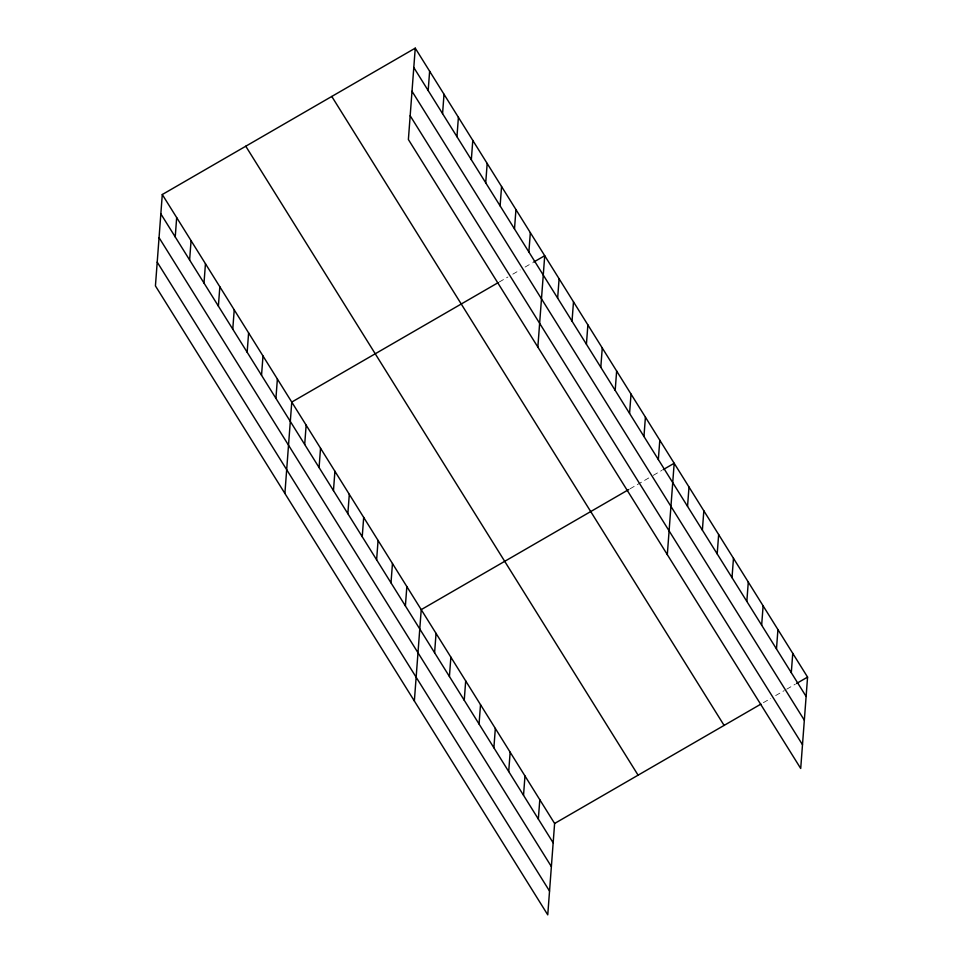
<?xml version="1.0" encoding="UTF-8"?>
<svg xmlns="http://www.w3.org/2000/svg" width="963" height="963" viewBox="0 0 963 963"><rect width="100%" height="100%" fill="white"/><g stroke="black" fill="none" stroke-linecap="round" stroke-linejoin="round"><path stroke-width="0.72" stroke-dasharray="4.82 3.61" d="M499.291 281.99L507.886 277.019M512.798 274.178L520.164 269.917M525.076 267.076L532.443 262.803M629.995 488.831L649.628 477.467M653.311 475.337L661.906 470.365M763.382 702.677L770.749 698.416M775.66 695.575L784.255 690.603M786.711 689.183L795.294 684.212"/><path stroke-width="1.44" d="M162.29 194.526L155.428 285.891L547.754 914.85L554.616 823.473L162.29 194.526L415.246 48.15L807.572 677.109L800.71 768.474L408.384 139.527L415.246 48.15M175.23 236.934L176.674 217.59M189.615 259.998L191.071 240.654M204 283.062L205.456 263.706M218.384 306.114L219.841 286.769M232.769 329.177L234.226 309.833M247.154 352.241L248.61 332.897M261.539 375.305L262.995 355.961M275.924 398.369L277.38 379.013M284.892 493.453L291.765 402.077L498.064 282.701M304.693 444.485L306.15 425.14M319.078 467.549L320.535 448.204M333.463 490.612L334.919 471.268M347.848 513.676L349.304 494.332M362.232 536.74L363.689 517.384M376.617 559.792L378.074 540.448M391.002 582.856L392.459 563.511M428.186 90.558L429.63 71.214M405.387 605.92L406.843 586.575M442.571 113.622L444.015 94.278M414.355 701.004L421.228 609.639L628.767 489.541M456.956 136.686L458.4 117.33M471.34 159.738L472.785 140.393M434.602 652.745L436.046 633.389M485.725 182.801L487.182 163.457M449.42 676.508L450.877 657.151M500.11 205.865L501.567 186.521M464.238 700.257L465.695 680.913M514.495 228.929L515.951 209.585M479.056 724.02L480.513 704.675M528.88 251.993L530.336 232.649M493.887 747.782L495.331 728.437M537.848 347.077L544.721 255.701L533.671 262.092M508.705 771.544L510.161 752.199M557.649 298.109L559.106 278.764M523.523 795.306L524.979 775.961M572.034 321.173L573.491 301.828M538.341 819.068L539.798 799.723M586.419 344.236L587.875 324.892M600.804 367.3L602.26 347.956M615.188 390.364L616.645 371.008M629.573 413.416L631.03 394.072M643.958 436.48L645.415 417.135M658.343 459.544L659.799 440.199M667.311 554.628L674.184 463.263L663.134 469.655M687.546 506.369L689.002 487.025M702.376 530.131L703.833 510.775M717.194 553.894L718.651 534.537M732.012 577.644L733.469 558.299M746.831 601.406L748.287 582.061M761.661 625.168L763.117 605.823M776.479 648.93L777.935 629.585M791.297 672.692L792.754 653.347M554.616 823.473L760.926 704.097M796.521 683.501L807.572 677.109M413.789 67.494L806.115 696.454M412.008 91.268L804.334 720.216M410.166 115.753L802.492 744.712M331.778 96.456L724.104 725.404M245.77 146.22L638.096 775.179M160.845 213.87L553.171 842.83M159.051 237.644L551.378 866.592M157.21 262.129L549.536 891.076"/></g></svg>
